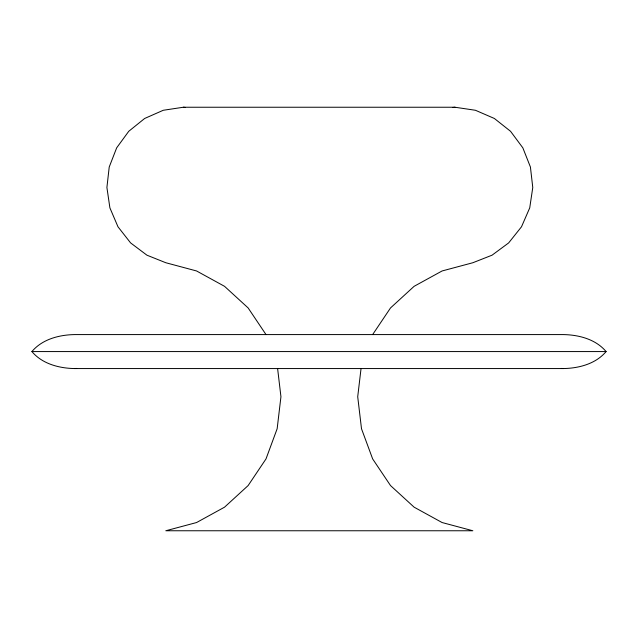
<?xml version="1.0" encoding="UTF-8"?>
<svg xmlns="http://www.w3.org/2000/svg" width="638" height="638" viewBox="0 0 638 638"><rect width="100%" height="100%" fill="white"/><g stroke="black" fill="none" stroke-linecap="round" stroke-linejoin="round"><path stroke-width="0.96" d="M361.036 368.636L357.711 396.748L361.499 428.736L372.648 458.913L390.52 485.566L414.118 507.178L442.086 522.538L472.846 530.76L165.808 530.76L196.568 522.538L224.536 507.178L248.134 485.566L266.006 458.913L277.155 428.736L280.943 396.748L277.618 368.636M372.648 334.583L390.52 307.939L414.118 286.318L442.086 270.967L472.846 262.736L492.065 255.176L508.661 242.911L521.509 226.777L529.731 207.868L532.77 187.492L530.417 167.02L522.841 147.849L510.544 131.292L494.37 118.477L475.422 110.27L454.99 107.24L183.361 107.24L163.28 110.27L144.651 118.477L128.756 131.292L116.666 147.849L109.218 167.02L106.905 187.492L109.896 207.868L117.974 226.777L130.607 242.911L146.915 255.176L165.808 262.736L196.568 270.967L224.536 286.318L248.134 307.939L266.006 334.583M31.9 351.57C42.283 339.209 59.143 334.838 74.702 334.583L563.298 334.583C578.857 334.838 595.717 339.209 606.1 351.57C595.717 363.923 578.857 368.293 563.298 368.557L74.702 368.557C59.143 368.293 42.283 363.923 31.9 351.57L606.1 351.57M453.036 107.463L454.99 107.24M74.702 368.557L76.656 368.437M561.344 368.437L563.298 368.557M183.361 107.24L185.283 107.463"/></g></svg>
